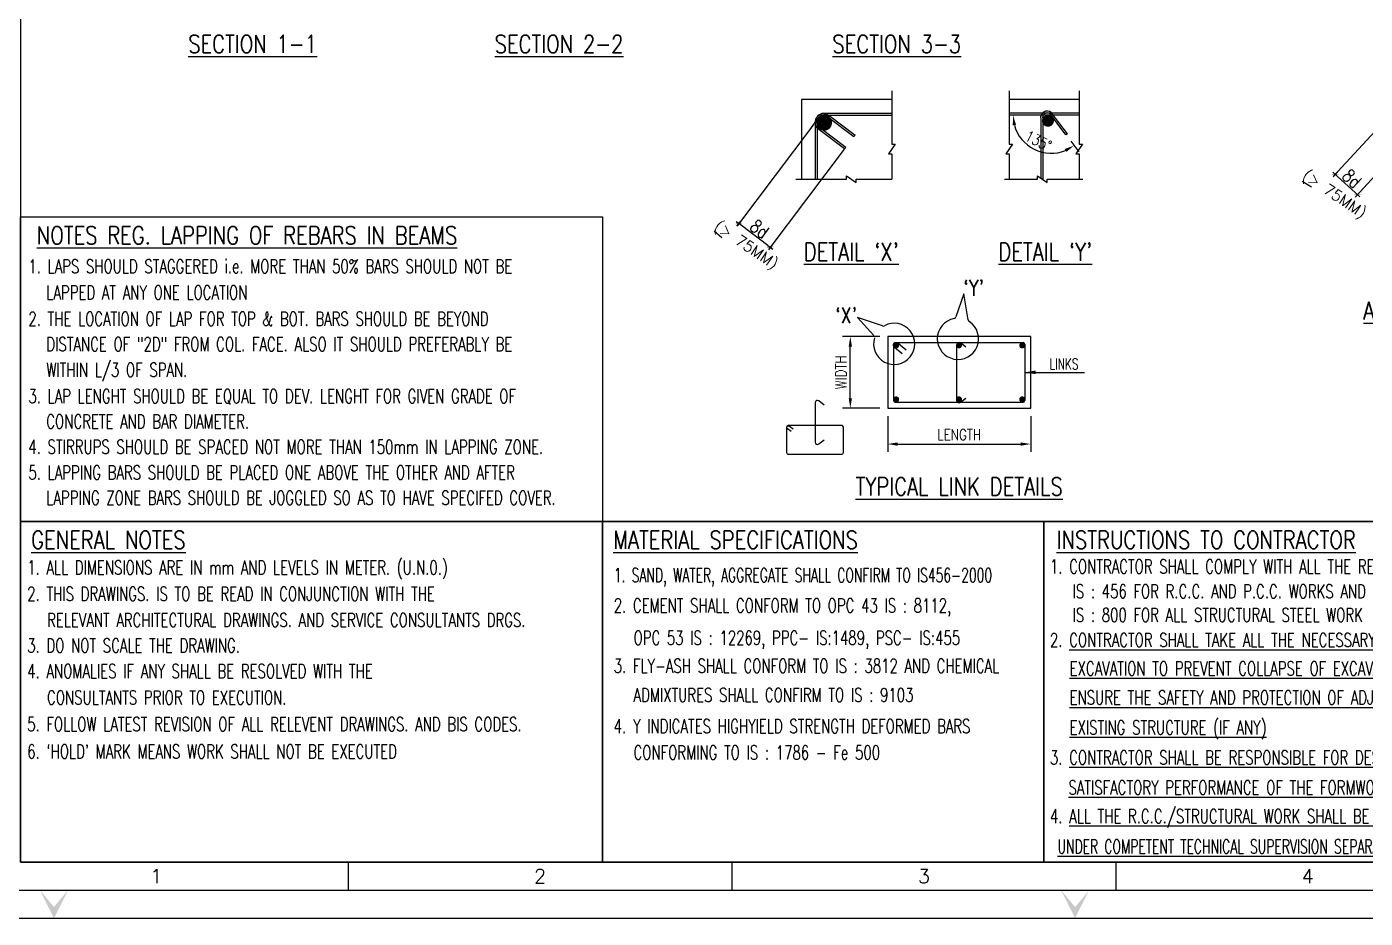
# Model space of a CAD drawing. Extents: x 455722 to 1142355, y -625363 to -272741.
# Drawn here: x 513682 to 547374, y -356295 to -333852 of the extents above; entities that cross this region are included whole.
import ezdxf
from ezdxf.enums import TextEntityAlignment as Align

# ---------------------------------------------------------------- set-up
doc = ezdxf.new("R2010")
doc.units = 0
doc.header["$LTSCALE"] = 500
doc.header["$MEASUREMENT"] = 0
doc.layers.get('DEFPOINTS').update_dxf_attribs({"color": 4})
for name, color, linetype in [('BEAM', 4, 'Continuous'), ('DIM', 5, 'Continuous'), ('DIM1', 5, 'Continuous'), ('LINK', 2, 'Continuous'), ('notes', 1, 'Continuous'), ('PNA', 10, 'Continuous'), ('S-CONCRET LINE', 4, 'Continuous'), ('S-REINFORCEMENT', 6, 'Continuous'), ('S-TEXT-1', 4, 'Continuous'), ('S-TITLE', 6, 'Continuous'), ('TXT', 4, 'Continuous'), ('TXT1', 2, 'Continuous')]:
    doc.layers.add(name, color=color, linetype=linetype)
doc.layers.add('HEADING-TXT', color=1, linetype='Continuous', lineweight=25)
doc.styles.add('ROMAND', font='romand')
doc.styles.add('ROMANS', font='r.shx', dxfattribs={"width": 0.8, "height": 275, "bigfont": 'bigfont.shx'})
doc.styles.add('ROMENT', font='r.shx', dxfattribs={"bigfont": 'bigfont.shx'})
doc.dimstyles.new('Copy of INT2TIMES', dxfattribs={"dimtxt": 300, "dimasz": 275, "dimexe": 75, "dimexo": 75, "dimgap": 40, "dimtad": 1, "dimdec": 0, "dimlfac": 0.5, "dimrnd": 5, "dimzin": 0, "dimdsep": 46, "dimtxsty": 'ROMANS', "dimcen": -1, "dimclrd": 5, "dimclre": 5, "dimclrt": 4, "dimadec": 0, "dimazin": 0, "dimtfac": 1, "dimtdec": 0, "dimtix": 1, "dimtofl": 0, "dimtmove": 2, "dimatfit": 3, "dimfxl": 0, "dimtolj": 1, "dimtzin": 0, "dimarcsym": 0})
doc.dimstyles.new('dim25', dxfattribs={"dimtxt": 250, "dimasz": 250, "dimexe": 200, "dimexo": 200, "dimgap": 100, "dimtad": 1, "dimdec": 0, "dimlfac": 0.25, "dimzin": 0, "dimdsep": 46, "dimtxsty": 'ROMANS', "dimcen": 0, "dimclrd": 5, "dimclre": 5, "dimclrt": 4, "dimadec": 0, "dimazin": 0, "dimtfac": 1, "dimtdec": 0, "dimtix": 1, "dimtofl": 0, "dimtmove": 2, "dimatfit": 3, "dimfxl": 0, "dimtolj": 1, "dimtzin": 0, "dimlwd": -1, "dimlwe": -1, "dimarcsym": 0})
doc.dimstyles.new('INT25', dxfattribs={"dimtxt": 250, "dimasz": 80, "dimexe": 60, "dimexo": 60, "dimgap": 40, "dimtad": 1, "dimdec": 0, "dimlfac": 0.25, "dimzin": 0, "dimdsep": 46, "dimtxsty": 'ROMANS', "dimblk": 'DIMTICK', "dimblk1": 'DIMTICK', "dimblk2": 'DIMTICK', "dimsah": 1, "dimcen": -0.25, "dimclrd": 7, "dimclre": 7, "dimclrt": 4, "dimadec": 0, "dimazin": 0, "dimtfac": 1, "dimtdec": 0, "dimtix": 1, "dimtofl": 0, "dimtmove": 2, "dimatfit": 3, "dimldrblk": 'DIMTICK', "dimfxl": 0, "dimtolj": 1, "dimtzin": 0, "dimarcsym": 0})

# ---------------------------------------------------------------- blocks, each defined once
blk = doc.blocks.new('FOLDER')
at = {"layer": 'PNA'}
for points in [[(-1250, 2500), (0, 0), (0, 1000)], [(1250, 2500), (0, 0), (0, 1000)]]:
    blk.add_solid(points, dxfattribs=at)
blk = doc.blocks.new('A1')
at = {"color": 1}
blk.add_line((81794, 6959), (1969, 6959), dxfattribs=at)
at = {"flags": 128}
blk.add_lwpolyline([(0, 0), (82779, 0), (82779, 58231), (0, 58231)], close=True, dxfattribs=at)
at = {"layer": 'PNA'}
for p, q in [((7718, 984), (7718, 492)), ((14453, 984), (14453, 492)), ((21187, 984), (21187, 492))]:
    blk.add_line(p, q, dxfattribs=at)
at = {"layer": 'PNA', "color": 1}
for points in [[(984, 492), (82287, 492), (82287, 57739), (984, 57739)], [(1969, 984), (81794, 984), (81794, 57247), (1969, 57247)]]:
    blk.add_lwpolyline(points, close=True, dxfattribs=at)
at = {"layer": 'PNA', "xscale": 0.1968578388914466, "yscale": 0.1968578388914466, "zscale": 0.1968578388914466}
for p in [(2559, 0), (20473, 0)]:
    blk.add_blockref('FOLDER', p, dxfattribs=at)
at = {"layer": 'PNA', "style": 'ROMANS'}
for s, p in [('1', (4352, 738)), ('2', (11086, 738)), ('3', (17821, 738)), ('4', (24555, 738))]:
    blk.add_text(s, height=246, dxfattribs=at).set_placement(p, align=Align.MIDDLE)
blk = doc.blocks.new('DIMTICK')
for p, q in [((-1, 0), (1, 0)), ((0, 1), (0, -1))]:
    blk.add_line(p, q)
at = {"color": 2, "const_width": 0.1}
blk.add_lwpolyline([(0.71, 0.71), (-0.71, -0.71)], dxfattribs=at)
blk = doc.blocks.new('*D45')
at = {"layer": 'DEFPOINTS', "color": 0, "transparency": 16777216}
for p in [(533507, -336291), (534297, -336888), (531607, -338807)]:
    blk.add_point(p, dxfattribs=at)
at = {"layer": 'DIM', "color": 7, "lineweight": -2, "transparency": 16777216}
for p, q in [((533470, -336339), (531570, -338855)), ((534261, -336936), (532361, -339452)), ((532334, -339356), (531670, -338855))]:
    blk.add_line(p, q, dxfattribs=at)
at = {"layer": 'DIM', "color": 7, "lineweight": -2, "transparency": 16777216, "xscale": 80, "yscale": 80, "zscale": 80}
for p, rotation in [((531607, -338807), 142.9439558411094), ((532397, -339404), 322.9439558411094)]:
    blk.add_blockref('DIMTICK', p, dxfattribs=dict(at, rotation=rotation))
at = {"layer": 'DIM', "color": 4, "transparency": 16777216, "insert": (532125, -338942), "char_height": 275, "attachment_point": 5, "rotation": 322.944, "style": 'ROMANS'}
blk.add_mtext('\\A1;{\\H1.2x;8d}', dxfattribs=at)
blk = doc.blocks.new('*D47')
at = {"layer": 'DEFPOINTS', "color": 0, "transparency": 16777216}
for p in [(547875, -336207), (548431, -336719), (546620, -337569)]:
    blk.add_point(p, dxfattribs=at)
at = {"layer": 'DIM', "color": 7, "lineweight": -2, "transparency": 16777216}
for p, q in [((547834, -336251), (546579, -337613)), ((548390, -336763), (547136, -338125)), ((547117, -338027), (546679, -337623))]:
    blk.add_line(p, q, dxfattribs=at)
at = {"layer": 'DIM', "color": 7, "lineweight": -2, "transparency": 16777216, "xscale": 80, "yscale": 80, "zscale": 80}
for p, rotation in [((546620, -337569), 137.3600109608683), ((547176, -338081), 317.3600109608683)]:
    blk.add_blockref('DIMTICK', p, dxfattribs=dict(at, rotation=rotation))
at = {"layer": 'DIM', "color": 4, "transparency": 16777216, "insert": (547037, -337674), "char_height": 275, "attachment_point": 5, "rotation": 317.36, "style": 'ROMANS'}
blk.add_mtext('\\A1;{\\H1.2x;8d}', dxfattribs=at)
blk = doc.blocks.new('*D84')
at = {"layer": 'DEFPOINTS', "color": 0, "transparency": 16777216}
for p in [(534412, -341652), (535354, -341652), (535354, -343452)]:
    blk.add_point(p, dxfattribs=at)
at = {"layer": 'DIM', "color": 5, "transparency": 16777216}
for p, q in [((535154, -341652), (534212, -341652)), ((534412, -343202), (534412, -341902)), ((535154, -343452), (534212, -343452))]:
    blk.add_line(p, q, dxfattribs=at)
for points in [[(534371, -341902), (534454, -341902), (534412, -341652)], [(534371, -343202), (534454, -343202), (534412, -343452)]]:
    blk.add_solid(points, dxfattribs=at)
at = {"layer": 'DIM', "color": 4, "transparency": 16777216, "insert": (534175, -342552), "char_height": 275, "attachment_point": 5, "rotation": 90, "style": 'ROMANS'}
blk.add_mtext('\\A1;WIDTH', dxfattribs=at)
blk = doc.blocks.new('*D85')
at = {"layer": 'DEFPOINTS', "color": 0, "transparency": 16777216}
for p in [(535354, -343452), (538954, -343452), (538954, -344357)]:
    blk.add_point(p, dxfattribs=at)
at = {"layer": 'DIM', "color": 5, "transparency": 16777216}
for p, q in [((535354, -343652), (535354, -344557)), ((538954, -343652), (538954, -344557)), ((535604, -344357), (538704, -344357))]:
    blk.add_line(p, q, dxfattribs=at)
for points in [[(535604, -344316), (535604, -344399), (535354, -344357)], [(538704, -344316), (538704, -344399), (538954, -344357)]]:
    blk.add_solid(points, dxfattribs=at)
at = {"layer": 'DIM', "color": 4, "transparency": 16777216, "insert": (537154, -344120), "char_height": 275, "attachment_point": 5, "style": 'ROMANS'}
blk.add_mtext('\\A1;LENGTH', dxfattribs=at)
blk = doc.blocks.new('*D86')
at = {"layer": 'DEFPOINTS', "color": 0, "transparency": 16777216}
for p in [(538412, -336080), (539442, -336046), (540171, -336080), (539841, -336572), (538760, -336725)]:
    blk.add_point(p, dxfattribs=at)
at = {"layer": 'DIM', "color": 5, "transparency": 16777216}
blk.add_line((539961, -336731), (540167, -337002), dxfattribs=at)
blk.add_arc((539467, -336080), 957, 195.0031, 292.1583, dxfattribs=at)
for points in [[(538501, -336333), (538584, -336322), (538510, -336080)], [(539808, -336930), (539849, -337003), (540046, -336843)]]:
    blk.add_solid(points, dxfattribs=at)
at = {"layer": 'DIM', "color": 4, "transparency": 16777216, "insert": (539147, -336724), "char_height": 275, "attachment_point": 5, "rotation": 333.5807, "style": 'ROMANS'}
blk.add_mtext('\\A1;135%%D', dxfattribs=at)

msp = doc.modelspace()

# ---------------------------------------------------------------- linework, layer by layer
at = {"layer": 'BEAM'}
for points in [[(535459.725, -335682.305), (533181.702, -335682.305), (533181.702, -337689.591)], [(540171.299, -335682.305), (538411.537, -335682.305)]]:
    msp.add_lwpolyline(points, dxfattribs=at)
at = {"layer": 'DIM'}
for p, q in [((533424.289, -336399.699), (533628.565, -336129.168)), ((537268.711, -340577.867), (537068.634, -341158.075)), ((537381.157, -341233.833), (537268.711, -340577.867)), ((535222.305, -341383.261), (534590.844, -341173.042)), ((534590.844, -341173.042), (535008.107, -341623.113))]:
    msp.add_line(p, q, dxfattribs=at)
for points in [[(535459.725, -335465.554), (535459.725, -336807.091), (535542.908, -336807.091), (535376.543, -337050.5), (535459.725, -337050.5), (535459.725, -337689.591)], [(538411.537, -335465.554), (538411.537, -336807.091), (538494.719, -336807.091), (538328.355, -337050.5), (538411.537, -337050.5), (538411.537, -337689.591)], [(540171.299, -335465.554), (540171.299, -336807.091), (540254.481, -336807.091), (540088.117, -337050.5), (540171.299, -337050.5), (540171.299, -337689.591)], [(533044.688, -337689.591), (534317.099, -337689.591), (534317.099, -337606.409), (534560.508, -337772.774), (534560.508, -337689.591), (535459.725, -337689.591)], [(538289.762, -337689.591), (539123.673, -337689.591), (539123.673, -337606.409), (539367.081, -337772.774), (539367.081, -337689.591), (540266.299, -337689.591)]]:
    msp.add_lwpolyline(points, dxfattribs=at)
for centre, radius, start, end in [((537121.511, -341707.111), 519.063, 100.9101662, 56.5975754), ((537011.912, -341138.515), 60, 280.9101662, 340.9739315), ((537440.294, -341223.696), 60, 189.727108, 236.5975754), ((535517.183, -341835.429), 519.063, 162.769959, 118.4573681), ((535241.257, -341326.333), 60, 251.5869007, 298.4573681)]:
    msp.add_arc(centre, radius, start, end, dxfattribs=at)
at = {"layer": 'DIM1', "color": 7}
for points in [[(513520.392, -338633), (528173.131, -338633), (528173.131, -346308.968), (513520.392, -346308.968)], [(513520.392, -346308.968), (528173.131, -346308.968), (528173.131, -354882.193), (513520.392, -354882.193)], [(528173.131, -346308.968), (539284.309, -346308.968), (539284.309, -354882.193), (528173.131, -354882.193)], [(539284.309, -346308.968), (554242.309, -346308.968), (554242.309, -354882.193), (539284.309, -354882.193)]]:
    msp.add_lwpolyline(points, close=True, dxfattribs=at)
at = {"layer": 'LINK'}
for p, q in [((539206.647, -336180.113), (539206.647, -337675.35)), ((539256.647, -336173.445), (539256.647, -337709.524)), ((539840.516, -336571.928), (539441.556, -336045.583)), ((539882.375, -336549.017), (539471.724, -336009.063)), ((534531.775, -336577.383), (534501.645, -336617.285)), ((539881.572, -336549.456), (539840.516, -336571.928)), ((534297.372, -336887.813), (534267.242, -336927.716))]:
    msp.add_line(p, q, dxfattribs=at)
for points in [[(534267.242, -336927.716), (533617.998, -336437.491, -1), (533882.83, -336087.372), (534531.775, -336577.383)], [(535459.725, -336032.305), (533741.702, -336032.305, 0.414213562), (533531.702, -336242.305), (533531.702, -337689.591)], [(534297.372, -336887.813), (533648.146, -336397.602, -1), (533852.682, -336127.261), (534501.645, -336617.285)], [(535459.725, -336082.305), (533741.702, -336082.305, 0.414213562), (533581.702, -336242.305), (533581.702, -337689.591)]]:
    msp.add_lwpolyline(points, format="xyb", dxfattribs=at)
for points in [[(540171.299, -336029.605), (538411.537, -336029.605)], [(540171.299, -336079.605), (538411.537, -336079.605)]]:
    msp.add_lwpolyline(points, dxfattribs=at)
for centre, radius, start, end in [((539368.222, -336139.586), 166.58, 51.5863482, 194.0808285), ((539369.327, -336138.763), 117.897, 52.2187644, 197.1080954)]:
    msp.add_arc(centre, radius, start, end, dxfattribs=at)
at = {"layer": 'S-CONCRET LINE', "color": 130}
msp.add_lwpolyline([(538953.514, -341652.059), (535353.514, -341652.059), (535353.514, -343452.059), (538953.514, -343452.059)], close=True, dxfattribs=at)
at = {"layer": 'S-REINFORCEMENT'}
for p, q in [((535503.514, -341842.059), (535503.514, -343262.059)), ((535543.514, -341802.059), (538763.514, -341802.059)), ((538803.514, -341842.059), (538803.514, -343262.059)), ((535543.514, -343302.059), (538763.514, -343302.059))]:
    msp.add_line(p, q, dxfattribs=at)
for points, const_width in [([(533651.974, -336268.466, 1), (533851.974, -336268.466, 1)], 200), ([(539311.797, -336218.83, 1), (539461.797, -336218.83, 1)], 150), ([(535529.197, -341873.61, 1), (535604.197, -341873.61, 1)], 75), ([(537111.54, -341873.61, 1), (537186.54, -341873.61, 1)], 75), ([(538701.914, -341873.61, 1), (538776.914, -341873.61, 1)], 75), ([(535529.197, -343231.601, -1), (535604.197, -343231.601, -1)], 75), ([(537111.54, -343231.601, -1), (537186.54, -343231.601, -1)], 75), ([(538701.914, -343231.601, -1), (538776.914, -343231.601, -1)], 75)]:
    msp.add_lwpolyline(points, format="xyb", close=True, dxfattribs=dict(at, const_width=const_width))
for points in [[(535716.007, -342085.729), (535522.262, -341925.017, -1), (535613.347, -341815.211), (535815.727, -341983.087)], [(537317.352, -341917.966), (537186.602, -341812.931, 0.62958674), (537089.025, -341859.708), (537089.025, -343257.132, 0.62958674), (537186.602, -343303.908), (537317.352, -343198.874)], [(533751.852, -343375.966), (533621.102, -343270.931, 0.62958674), (533523.525, -343317.708), (533523.525, -344307.132, 0.62958674), (533621.102, -344353.908), (533751.852, -344248.874)], [(532920.051, -344037.924), (532831.018, -343970.562, -1), (532882.152, -343902.977), (532973.138, -343971.816)]]:
    msp.add_lwpolyline(points, format="xyb", dxfattribs=at)
msp.add_lwpolyline([(532847.223, -344611.738), (534199.827, -344611.738, 0.414213562), (534239.827, -344571.738), (534239.827, -343931.738, 0.414213562), (534199.827, -343891.738), (532847.223, -343891.738, 0.414213562), (532807.223, -343931.738), (532807.223, -344571.738, 0.414213562)], format="xyb", close=True, dxfattribs=at)
for centre, start, end in [((535543.514, -341842.059), 90, 180), ((538763.514, -341842.059), 0, 90), ((535543.514, -343262.059), 180, 270), ((538763.514, -343262.059), 270, 0)]:
    msp.add_arc(centre, 40, start, end, dxfattribs=at)
at = {"layer": 'TXT', "linetype": 'ByBlock'}
for p, q in [((545789.303, -337736.361), (546022.876, -337882.375)), ((530981.326, -338990.456), (531176.739, -339155.531))]:
    msp.add_line(p, q, dxfattribs=at)

# ---------------------------------------------------------------- block references
at = {"xscale": 1.434849416022188, "yscale": 1.434849416022188, "zscale": 1.434849416022188}
msp.add_blockref('A1', (510695.778, -356294.5), dxfattribs=at)

# ---------------------------------------------------------------- texts
at = {"layer": 'HEADING-TXT', "color": 6, "style": 'ROMANS', "width": 0.8}
for s, p in [('%%UNOTES REG. LAPPING OF REBARS IN BEAMS', (513934.909, -339327.365)), ('%%UGENERAL NOTES', (513793.887, -346994.794)), ('%%UMATERIAL SPECIFICATIONS', (528446.541, -346994.794)), ('%%UINSTRUCTIONS TO CONTRACTOR', (539606.66, -346994.794))]:
    msp.add_text(s, height=450, dxfattribs=at).set_placement(p)
at = {"layer": 'notes', "color": 4, "style": 'ROMANS'}
for s, width, p in [('1. LAPS SHOULD STAGGERED i.e. MORE THAN 50%%% BARS SHOULD NOT BE ', 0.7, (513722.72, -340057.429)), ('LAPPED AT ANY ONE LOCATION', 0.7, (514173.834, -340718.587)), ('2. THE LOCATION OF LAP FOR TOP & BOT. BARS SHOULD BE BEYOND ', 0.7, (513722.72, -341377.191)), ('DISTANCE OF "2D" FROM COL. FACE. ALSO IT SHOULD PREFERABLY BE ', 0.7, (514173.834, -342015.466)), ('WITHIN L/3 OF SPAN.', 0.7, (514173.834, -342664.475)), ('3. LAP LENGHT SHOULD BE EQUAL TO DEV. LENGHT FOR GIVEN GRADE OF ', 0.7, (513722.72, -343328.319)), ('CONCRETE AND BAR DIAMETER.', 0.7, (514173.834, -343966.594)), ('4. STIRRUPS SHOULD BE SPACED NOT MORE THAN 150mm IN LAPPING ZONE.', 0.7, (513722.72, -344599.439)), ('5. LAPPING BARS SHOULD BE PLACED ONE ABOVE THE OTHER AND AFTER ', 0.7, (513722.72, -345247.213)), ('LAPPING ZONE BARS SHOULD BE JOGGLED SO AS TO HAVE SPECIFED COVER.', 0.7, (514173.834, -345885.489)), ('1. ALL DIMENSIONS ARE IN mm AND LEVELS IN METER. (U.N.0.)', 0.7, (513693.911, -347640.859)), ('1. CONTRACTOR SHALL COMPLY WITH ALL THE REQUIREMENTS OF ', 0.7, (539438.126, -347614.584)), ('1. SAND, WATER, AGGREGATE SHALL CONFIRM TO IS456-2000', 0.65, (528457.461, -347833.418)), ('2. THIS DRAWINGS. IS TO BE READ IN CONJUNCTION WITH THE', 0.7, (513693.911, -348302.787)), ('  IS : 456 FOR R.C.C. AND P.C.C. WORKS AND', 0.7, (539670.244, -348239.848)), ('2. CEMENT SHALL CONFORM TO OPC 43 IS : 8112,', 0.7, (528457.461, -348593.959)), ('RELEVANT ARCHITECTURAL DRAWINGS. AND SERVICE CONSULTANTS DRGS.', 0.7, (514192.387, -348962.158)), ('  IS : 800 FOR ALL STRUCTURAL STEEL WORK', 0.7, (539670.244, -348834.613)), ('3. DO NOT SCALE THE DRAWING. ', 0.7, (513693.911, -349601.177)), ('OPC 53 IS : 12269, PPC- IS:1489, PSC- IS:455  ', 0.7, (528954.746, -349413.166)), ('2. %%UCONTRACTOR SHALL TAKE ALL THE NECESSARY PRECAUTIONS DURING', 0.7, (539438.126, -349464.749)), ('4. ANOMALIES IF ANY SHALL BE RESOLVED WITH THE', 0.7, (513693.911, -350250.941)), ('3. FLY-ASH SHALL CONFORM TO IS : 3812 AND CHEMICAL ', 0.7, (528457.461, -350115.041)), ('%%UEXCAVATION TO PREVENT COLLAPSE OF EXCAVATED PIT SIDES & ', 0.7, (539931.902, -350179.736)), ('CONSULTANTS PRIOR TO EXECUTION.', 0.7, (514192.387, -350915.559)), ('ADMIXTURES SHALL CONFIRM TO IS : 9103', 0.7, (528954.746, -350848.722)), ('%%UENSURE THE SAFETY AND PROTECTION OF ADJOINING', 0.7, (539931.902, -350915.358)), ('5. FOLLOW LATEST REVISION OF ALL RELEVENT DRAWINGS. AND BIS CODES.', 0.7, (513693.911, -351582.387)), ('4. Y INDICATES HIGHYIELD STRENGTH DEFORMED BARS', 0.7, (528457.461, -351636.122)), ('%%UEXISTING STRUCTURE (IF ANY)', 0.7, (539931.902, -351667.949)), ("6. `HOLD' MARK MEANS WORK SHALL NOT BE EXECUTED", 0.7, (513693.911, -352271.996)), ('CONFORMING TO IS : 1786 - Fe 500', 0.7, (528954.746, -352296.295)), ('3. %%UCONTRACTOR SHALL BE RESPONSIBLE FOR DESIGN AND ', 0.7, (539438.126, -352423.824)), ('%%uSATISFACTORY PERFORMANCE OF THE FORMWORK.', 0.7, (539903.135, -353179.393)), ('4. %%UALL THE R.C.C./STRUCTURAL WORK SHALL BE EXECUTED STRICTLY', 0.7, (539438.126, -353902.168)), ('%%UUNDER COMPETENT TECHNICAL SUPERVISION SEPARATELY PROVIDED BY THE OWNER', 0.65, (539627.427, -354665.448))]:
    msp.add_text(s, height=350, dxfattribs=dict(at, width=width)).set_placement(p)
at = {"layer": 'S-TEXT-1', "linetype": 'ByBlock', "style": 'ROMANS'}
for p in [(546593.8, -338074.9), (531785.83, -339355.848)]:
    msp.add_text('(> 75MM)', height=275, rotation=325.7906324, dxfattribs=at).set_placement(p, align=Align.MIDDLE)
at = {"layer": 'S-TEXT-1', "style": 'ROMENT', "width": 0.7}
msp.add_text('LINKS', height=275, dxfattribs=at).set_placement((539789.277, -342340.646), align=Align.MIDDLE)
at = {"layer": 'S-TITLE', "style": 'ROMANS', "width": 0.8}
for s, p in [('%%USECTION 1-1', (519367.928, -334286.187)), ('%%USECTION 2-2', (527080.658, -334286.187)), ('%%USECTION 3-3', (535580.723, -334286.187)), ("%%UDETAIL `X'", (534438.804, -339516.389)), ("%%UDETAIL `Y'", (539321.799, -339516.389)), ('%%UALTERNATIVE - I', (549317.485, -340997.852)), ('%%UTYPICAL LINK DETAILS', (537153.514, -345425.888))]:
    msp.add_text(s, height=450, dxfattribs=at).set_placement(p, align=Align.MIDDLE_CENTER)
at = {"layer": 'TXT1', "style": 'ROMAND', "width": 0.8}
for s, p in [("`Y'", (537518.438, -340625.015)), ("`X'", (534308.224, -341317.915))]:
    msp.add_text(s, height=400, dxfattribs=at).set_placement(p, align=Align.CENTER)

# ---------------------------------------------------------------- dimensions: what is measured, and where the dimension line sits
at = {"layer": 'DIM'}
dim = msp.add_angular_dim_2l(base=(538760.156, -336725.065), line1=((539840.516, -336571.928), (539441.556, -336045.583)), line2=((540171.299, -336079.605), (538411.537, -336079.605)), text='135%%D', dimstyle='dim25', dxfattribs=at)
dim.commit()
dim.dimension.update_dxf_attribs({"geometry": '*D86', "text_midpoint": (539147.006, -336724.376)})
for p1, p2, distance, picture, middle in [((548430.702, -336718.686), (547874.619, -336206.625), 1851.949, '*D47', (547037.034, -337674.192)), ((534297.372, -336887.813), (533506.591, -336290.704), 3153.062, '*D45', (532125.491, -338941.949))]:
    dim = msp.add_aligned_dim(p1=p1, p2=p2, distance=distance, text='{\\H1.2x;8d}', dimstyle='INT25', dxfattribs=at)
    dim.commit()
    dim.dimension.update_dxf_attribs({"geometry": picture, "text_midpoint": middle})
for base, p2, angle, text, picture, middle in [((534412.221, -341652.059), (535353.514, -341652.059), 90, 'WIDTH', '*D84', (534174.721, -342552.059)), ((538953.514, -344357.384), (538953.514, -343452.059), 180, 'LENGTH', '*D85', (537153.514, -344119.884))]:
    dim = msp.add_linear_dim(base=base, p1=(535353.514, -343452.059), p2=p2, angle=angle, text=text, dimstyle='dim25', dxfattribs=at)
    dim.commit()
    dim.dimension.update_dxf_attribs({"geometry": picture, "text_midpoint": middle})

# ---------------------------------------------------------------- leaders
at = {"layer": 'DIM', "ltscale": 2}
msp.add_leader([(538803.514, -342552.059), (540305.46, -342552.059)], dimstyle='Copy of INT2TIMES', dxfattribs=at)

doc.saveas('drawing.dxf')
